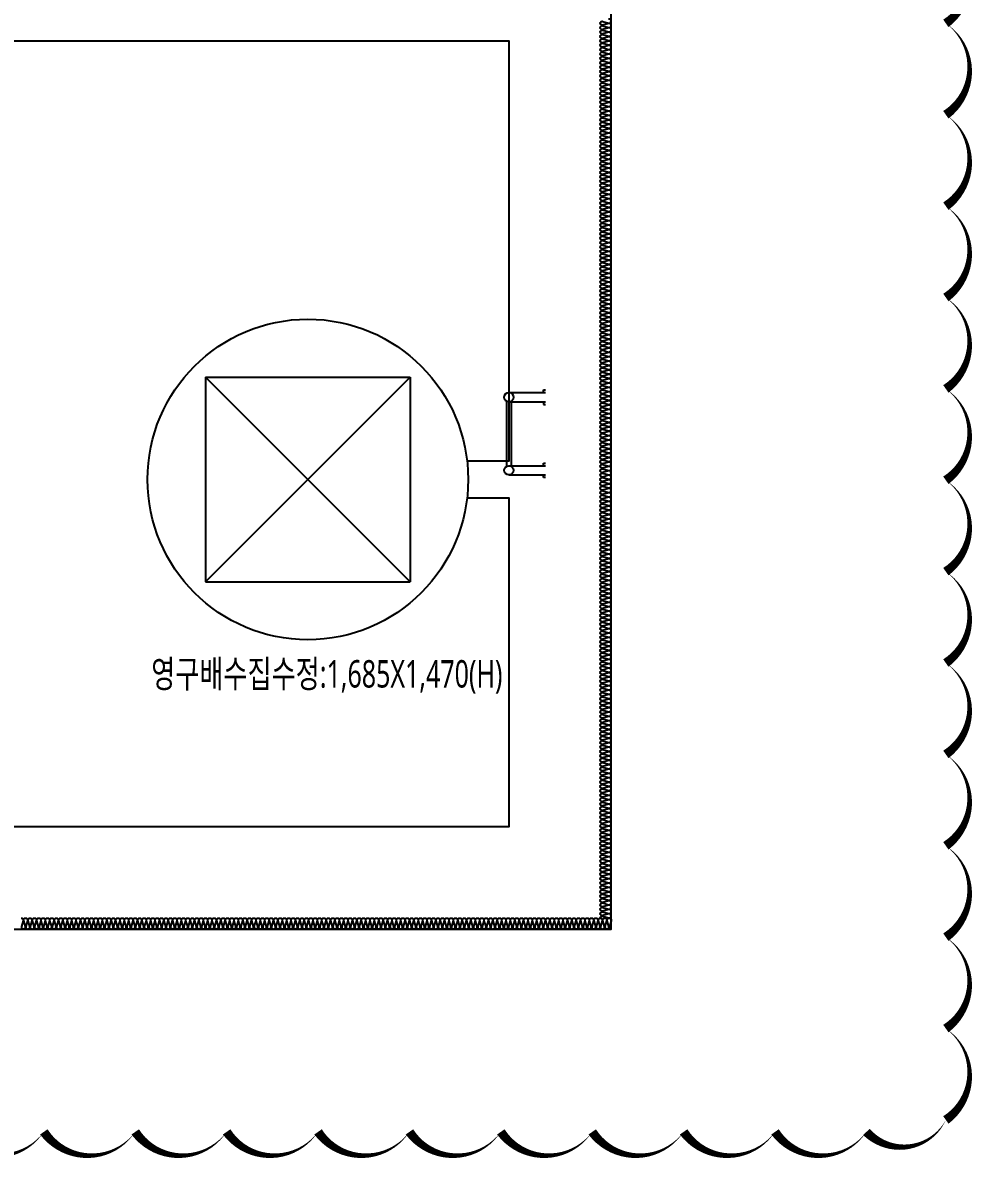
# Model space of a CAD drawing. Header units: millimetres. Extents: x 87841 to 185159, y 39599 to 152003.
# Drawn here: x 95594 to 100799, y 105880 to 112104 of the extents above; entities that cross this region are included whole.
import ezdxf
from ezdxf.enums import TextEntityAlignment as Align

# ---------------------------------------------------------------- set-up
doc = ezdxf.new("R2010")
doc.units = ezdxf.units.MM
doc.header["$LTSCALE"] = 300
for name, color, linetype in [('A-OPEN', 1, 'Continuous'), ('ISL', 251, 'Continuous'), ('슬래브라인', 7, 'Continuous'), ('철제사다리', 6, 'Continuous'), ('트랜치', 8, 'Continuous')]:
    doc.layers.add(name, color=color, linetype=linetype)
doc.layers.add('NOPLOT', color=191, linetype='Continuous', plot=False)
doc.layers.add('NOPLOT-TEXT', color=41, linetype='Continuous', plot=False)
doc.styles.add('맑은고딕', font='malgun.ttf')

# ---------------------------------------------------------------- blocks, each defined once
blk = doc.blocks.new('A$C61475c86')
at = {"layer": 'A-OPEN'}
for p, q in [((358.6, 612.7), (1478.6, 1732.6)), ((358.6, 1732.6), (1478.6, 612.7))]:
    blk.add_line(p, q, dxfattribs=at)
at = {"layer": '슬래브라인'}
for p, q in [((358.6, 1732.6), (358.6, 612.7)), ((358.6, 1732.6), (1478.6, 1732.6)), ((1478.6, 1732.6), (1478.6, 612.7)), ((358.6, 612.7), (1478.6, 612.7))]:
    blk.add_line(p, q, dxfattribs=at)
blk.add_circle((918.6, 1172.7), 877, dxfattribs=at)
at = {"layer": 'NOPLOT-TEXT', "style": '맑은고딕', "width": 0.7}
blk.add_text('영구배수집수정:1,685X1,470(H)', height=150, dxfattribs=at).set_placement((1022.4, 109), align=Align.MIDDLE_CENTER)

msp = doc.modelspace()

# ---------------------------------------------------------------- linework, layer by layer
at = {"layer": 'ISL', "elevation": 0}
msp.add_lwpolyline([(92053.6, 107145), (98813.6, 107145), (98813.6, 121565), (92053.6, 121565)], close=True, dxfattribs=at)
at = {"layer": 'ISL'}
msp.add_lwpolyline([(98753.6, 107205, -0.509267), (98768.1, 107215.6), (98799, 107206.4, 1.372593), (98799, 107227.6), (98768.1, 107218.4, -0.509267), (98753.6, 107229, -0.509267), (98768.1, 107239.6), (98799, 107230.4, 1.372593), (98799, 107251.6), (98768.1, 107242.4, -0.509267), (98753.6, 107253, -0.509267), (98768.1, 107263.6), (98799, 107254.4, 1.372593), (98799, 107275.6), (98768.1, 107266.4, -0.509267), (98753.6, 107277, -0.509267), (98768.1, 107287.6), (98799, 107278.4, 1.372593), (98799, 107299.6), (98768.1, 107290.4, -0.509267), (98753.6, 107301, -0.509267), (98768.1, 107311.6), (98799, 107302.4, 1.372593), (98799, 107323.6), (98768.1, 107314.4, -0.509267), (98753.6, 107325, -0.509267), (98768.1, 107335.6), (98799, 107326.4, 1.372593), (98799, 107347.6), (98768.1, 107338.4, -0.509267), (98753.6, 107349, -0.509267), (98768.1, 107359.6), (98799, 107350.4, 1.372593), (98799, 107371.6), (98768.1, 107362.4, -0.509267), (98753.6, 107373, -0.509267), (98768.1, 107383.6), (98799, 107374.4, 1.372593), (98799, 107395.6), (98768.1, 107386.4, -0.509267), (98753.6, 107397, -0.509267), (98768.1, 107407.6), (98799, 107398.4, 1.372593), (98799, 107419.6), (98768.1, 107410.4, -0.509267), (98753.6, 107421, -0.509267), (98768.1, 107431.6), (98799, 107422.4, 1.372593), (98799, 107443.6), (98768.1, 107434.4, -0.509267), (98753.6, 107445, -0.509267), (98768.1, 107455.6), (98799, 107446.4, 1.372593), (98799, 107467.6), (98768.1, 107458.4, -0.509267), (98753.6, 107469, -0.509267), (98768.1, 107479.6), (98799, 107470.4, 1.372593), (98799, 107491.6), (98768.1, 107482.4, -0.509267), (98753.6, 107493, -0.509267), (98768.1, 107503.6), (98799, 107494.4, 1.372593), (98799, 107515.6), (98768.1, 107506.4, -0.509267), (98753.6, 107517, -0.509267), (98768.1, 107527.6), (98799, 107518.4, 1.372593), (98799, 107539.6), (98768.1, 107530.4, -0.509267), (98753.6, 107541, -0.509267), (98768.1, 107551.6), (98799, 107542.4, 1.372593), (98799, 107563.6), (98768.1, 107554.4, -0.509267), (98753.6, 107565, -0.509267), (98768.1, 107575.6), (98799, 107566.4, 1.372593), (98799, 107587.6), (98768.1, 107578.4, -0.509267), (98753.6, 107589, -0.509267), (98768.1, 107599.6), (98799, 107590.4, 1.372593), (98799, 107611.6), (98768.1, 107602.4, -0.509267), (98753.6, 107613, -0.509267), (98768.1, 107623.6), (98799, 107614.4, 1.372593), (98799, 107635.6), (98768.1, 107626.4, -0.509267), (98753.6, 107637, -0.509267), (98768.1, 107647.6), (98799, 107638.4, 1.372593), (98799, 107659.6), (98768.1, 107650.4, -0.509267), (98753.6, 107661, -0.509267), (98768.1, 107671.6), (98799, 107662.4, 1.372593), (98799, 107683.6), (98768.1, 107674.4, -0.509267), (98753.6, 107685, -0.509267), (98768.1, 107695.6), (98799, 107686.4, 1.372593), (98799, 107707.6), (98768.1, 107698.4, -0.509267), (98753.6, 107709, -0.509267), (98768.1, 107719.6), (98799, 107710.4, 1.372593), (98799, 107731.6), (98768.1, 107722.4, -0.509267), (98753.6, 107733, -0.509267), (98768.1, 107743.6), (98799, 107734.4, 1.372593), (98799, 107755.6), (98768.1, 107746.4, -0.509267), (98753.6, 107757, -0.509267), (98768.1, 107767.6), (98799, 107758.4, 1.372593), (98799, 107779.6), (98768.1, 107770.4, -0.509267), (98753.6, 107781, -0.509267), (98768.1, 107791.6), (98799, 107782.4, 1.372593), (98799, 107803.6), (98768.1, 107794.4, -0.509267), (98753.6, 107805, -0.509267), (98768.1, 107815.6), (98799, 107806.4, 1.372593), (98799, 107827.6), (98768.1, 107818.4, -0.509267), (98753.6, 107829, -0.509267), (98768.1, 107839.6), (98799, 107830.4, 1.372593), (98799, 107851.6), (98768.1, 107842.4, -0.509267), (98753.6, 107853, -0.509267), (98768.1, 107863.6), (98799, 107854.4, 1.372593), (98799, 107875.6), (98768.1, 107866.4, -0.509267), (98753.6, 107877, -0.509267), (98768.1, 107887.6), (98799, 107878.4, 1.372593), (98799, 107899.6), (98768.1, 107890.4, -0.509267), (98753.6, 107901, -0.509267), (98768.1, 107911.6), (98799, 107902.4, 1.372593), (98799, 107923.6), (98768.1, 107914.4, -0.509267), (98753.6, 107925, -0.509267), (98768.1, 107935.6), (98799, 107926.4, 1.372593), (98799, 107947.6), (98768.1, 107938.4, -0.509267), (98753.6, 107949, -0.509267), (98768.1, 107959.6), (98799, 107950.4, 1.372593), (98799, 107971.6), (98768.1, 107962.4, -0.509267), (98753.6, 107973, -0.509267), (98768.1, 107983.6), (98799, 107974.4, 1.372593), (98799, 107995.6), (98768.1, 107986.4, -0.509267), (98753.6, 107997, -0.509267), (98768.1, 108007.6), (98799, 107998.4, 1.372593), (98799, 108019.6), (98768.1, 108010.4, -0.509267), (98753.6, 108021, -0.509267), (98768.1, 108031.6), (98799, 108022.4, 1.372593), (98799, 108043.6), (98768.1, 108034.4, -0.509267), (98753.6, 108045, -0.509267), (98768.1, 108055.6), (98799, 108046.4, 1.372593), (98799, 108067.6), (98768.1, 108058.4, -0.509267), (98753.6, 108069, -0.509267), (98768.1, 108079.6), (98799, 108070.4, 1.372593), (98799, 108091.6), (98768.1, 108082.4, -0.509267), (98753.6, 108093, -0.509267), (98768.1, 108103.6), (98799, 108094.4, 1.372593), (98799, 108115.6), (98768.1, 108106.4, -0.509267), (98753.6, 108117, -0.509267), (98768.1, 108127.6), (98799, 108118.4, 1.372593), (98799, 108139.6), (98768.1, 108130.4, -0.509267), (98753.6, 108141, -0.509267), (98768.1, 108151.6), (98799, 108142.4, 1.372593), (98799, 108163.6), (98768.1, 108154.4, -0.509267), (98753.6, 108165, -0.509267), (98768.1, 108175.6), (98799, 108166.4, 1.372593), (98799, 108187.6), (98768.1, 108178.4, -0.509267), (98753.6, 108189, -0.509267), (98768.1, 108199.6), (98799, 108190.4, 1.372593), (98799, 108211.6), (98768.1, 108202.4, -0.509267), (98753.6, 108213, -0.509267), (98768.1, 108223.6), (98799, 108214.4, 1.372593), (98799, 108235.6), (98768.1, 108226.4, -0.509267), (98753.6, 108237, -0.509267), (98768.1, 108247.6), (98799, 108238.4, 1.372593), (98799, 108259.6), (98768.1, 108250.4, -0.509267), (98753.6, 108261, -0.509267), (98768.1, 108271.6), (98799, 108262.4, 1.372593), (98799, 108283.6), (98768.1, 108274.4, -0.509267), (98753.6, 108285, -0.509267), (98768.1, 108295.6), (98799, 108286.4, 1.372593), (98799, 108307.6), (98768.1, 108298.4, -0.509267), (98753.6, 108309, -0.509267), (98768.1, 108319.6), (98799, 108310.4, 1.372593), (98799, 108331.6), (98768.1, 108322.4, -0.509267), (98753.6, 108333, -0.509267), (98768.1, 108343.6), (98799, 108334.4, 1.372593), (98799, 108355.6), (98768.1, 108346.4, -0.509267), (98753.6, 108357, -0.509267), (98768.1, 108367.6), (98799, 108358.4, 1.372593), (98799, 108379.6), (98768.1, 108370.4, -0.509267), (98753.6, 108381, -0.509267), (98768.1, 108391.6), (98799, 108382.4, 1.372593), (98799, 108403.6), (98768.1, 108394.4, -0.509267), (98753.6, 108405, -0.509267), (98768.1, 108415.6), (98799, 108406.4, 1.372593), (98799, 108427.6), (98768.1, 108418.4, -0.509267), (98753.6, 108429, -0.509267), (98768.1, 108439.6), (98799, 108430.4, 1.372593), (98799, 108451.6), (98768.1, 108442.4, -0.509267), (98753.6, 108453, -0.509267), (98768.1, 108463.6), (98799, 108454.4, 1.372593), (98799, 108475.6), (98768.1, 108466.4, -0.509267), (98753.6, 108477, -0.509267), (98768.1, 108487.6), (98799, 108478.4, 1.372593), (98799, 108499.6), (98768.1, 108490.4, -0.509267), (98753.6, 108501, -0.509267), (98768.1, 108511.6), (98799, 108502.4, 1.372593), (98799, 108523.6), (98768.1, 108514.4, -0.509267), (98753.6, 108525, -0.509267), (98768.1, 108535.6), (98799, 108526.4, 1.372593), (98799, 108547.6), (98768.1, 108538.4, -0.509267), (98753.6, 108549, -0.509267), (98768.1, 108559.6), (98799, 108550.4, 1.372593), (98799, 108571.6), (98768.1, 108562.4, -0.509267), (98753.6, 108573, -0.509267), (98768.1, 108583.6), (98799, 108574.4, 1.372593), (98799, 108595.6), (98768.1, 108586.4, -0.509267), (98753.6, 108597, -0.509267), (98768.1, 108607.6), (98799, 108598.4, 1.372593), (98799, 108619.6), (98768.1, 108610.4, -0.509267), (98753.6, 108621, -0.509267), (98768.1, 108631.6), (98799, 108622.4, 1.372593), (98799, 108643.6), (98768.1, 108634.4, -0.509267), (98753.6, 108645, -0.509267), (98768.1, 108655.6), (98799, 108646.4, 1.372593), (98799, 108667.6), (98768.1, 108658.4, -0.509267), (98753.6, 108669, -0.509267), (98768.1, 108679.6), (98799, 108670.4, 1.372593), (98799, 108691.6), (98768.1, 108682.4, -0.509267), (98753.6, 108693, -0.509267), (98768.1, 108703.6), (98799, 108694.4, 1.372593), (98799, 108715.6), (98768.1, 108706.4, -0.509267), (98753.6, 108717, -0.509267), (98768.1, 108727.6), (98799, 108718.4, 1.372593), (98799, 108739.6), (98768.1, 108730.4, -0.509267), (98753.6, 108741, -0.509267), (98768.1, 108751.6), (98799, 108742.4, 1.372593), (98799, 108763.6), (98768.1, 108754.4, -0.509267), (98753.6, 108765, -0.509267), (98768.1, 108775.6), (98799, 108766.4, 1.372593), (98799, 108787.6), (98768.1, 108778.4, -0.509267), (98753.6, 108789, -0.509267), (98768.1, 108799.6), (98799, 108790.4, 1.372593), (98799, 108811.6), (98768.1, 108802.4, -0.509267), (98753.6, 108813, -0.509267), (98768.1, 108823.6), (98799, 108814.4, 1.372593), (98799, 108835.6), (98768.1, 108826.4, -0.509267), (98753.6, 108837, -0.509267), (98768.1, 108847.6), (98799, 108838.4, 1.372593), (98799, 108859.6), (98768.1, 108850.4, -0.509267), (98753.6, 108861, -0.509267), (98768.1, 108871.6), (98799, 108862.4, 1.372593), (98799, 108883.6), (98768.1, 108874.4, -0.509267), (98753.6, 108885, -0.509267), (98768.1, 108895.6), (98799, 108886.4, 1.372593), (98799, 108907.6), (98768.1, 108898.4, -0.509267), (98753.6, 108909, -0.509267), (98768.1, 108919.6), (98799, 108910.4, 1.372593), (98799, 108931.6), (98768.1, 108922.4, -0.509267), (98753.6, 108933, -0.509267), (98768.1, 108943.6), (98799, 108934.4, 1.372593), (98799, 108955.6), (98768.1, 108946.4, -0.509267), (98753.6, 108957, -0.509267), (98768.1, 108967.6), (98799, 108958.4, 1.372593), (98799, 108979.6), (98768.1, 108970.4, -0.509267), (98753.6, 108981, -0.509267), (98768.1, 108991.6), (98799, 108982.4, 1.372593), (98799, 109003.6), (98768.1, 108994.4, -0.509267), (98753.6, 109005, -0.509267), (98768.1, 109015.6), (98799, 109006.4, 1.372593), (98799, 109027.6), (98768.1, 109018.4, -0.509267), (98753.6, 109029, -0.509267), (98768.1, 109039.6), (98799, 109030.4, 1.372593), (98799, 109051.6), (98768.1, 109042.4, -0.509267), (98753.6, 109053, -0.509267), (98768.1, 109063.6), (98799, 109054.4, 1.372593), (98799, 109075.6), (98768.1, 109066.4, -0.509267), (98753.6, 109077, -0.509267), (98768.1, 109087.6), (98799, 109078.4, 1.372593), (98799, 109099.6), (98768.1, 109090.4, -0.509267), (98753.6, 109101, -0.509267), (98768.1, 109111.6), (98799, 109102.4, 1.372593), (98799, 109123.6), (98768.1, 109114.4, -0.509267), (98753.6, 109125, -0.509267), (98768.1, 109135.6), (98799, 109126.4, 1.372593), (98799, 109147.6), (98768.1, 109138.4, -0.509267), (98753.6, 109149, -0.509267), (98768.1, 109159.6), (98799, 109150.4, 1.372593), (98799, 109171.6), (98768.1, 109162.4, -0.509267), (98753.6, 109173, -0.509267), (98768.1, 109183.6), (98799, 109174.4, 1.372593), (98799, 109195.6), (98768.1, 109186.4, -0.509267), (98753.6, 109197, -0.509267), (98768.1, 109207.6), (98799, 109198.4, 1.372593), (98799, 109219.6), (98768.1, 109210.4, -0.509267), (98753.6, 109221, -0.509267), (98768.1, 109231.6), (98799, 109222.4, 1.372593), (98799, 109243.6), (98768.1, 109234.4, -0.509267), (98753.6, 109245, -0.509267), (98768.1, 109255.6), (98799, 109246.4, 1.372593), (98799, 109267.6), (98768.1, 109258.4, -0.509267), (98753.6, 109269, -0.509267), (98768.1, 109279.6), (98799, 109270.4, 1.372593), (98799, 109291.6), (98768.1, 109282.4, -0.509267), (98753.6, 109293, -0.509267), (98768.1, 109303.6), (98799, 109294.4, 1.372593), (98799, 109315.6), (98768.1, 109306.4, -0.509267), (98753.6, 109317, -0.509267), (98768.1, 109327.6), (98799, 109318.4, 1.372593), (98799, 109339.6), (98768.1, 109330.4, -0.509267), (98753.6, 109341, -0.509267), (98768.1, 109351.6), (98799, 109342.4, 1.372593), (98799, 109363.6), (98768.1, 109354.4, -0.509267), (98753.6, 109365, -0.509267), (98768.1, 109375.6), (98799, 109366.4, 1.372593), (98799, 109387.6), (98768.1, 109378.4, -0.509267), (98753.6, 109389, -0.509267), (98768.1, 109399.6), (98799, 109390.4, 1.372593), (98799, 109411.6), (98768.1, 109402.4, -0.509267), (98753.6, 109413, -0.509267), (98768.1, 109423.6), (98799, 109414.4, 1.372593), (98799, 109435.6), (98768.1, 109426.4, -0.509267), (98753.6, 109437, -0.509267), (98768.1, 109447.6), (98799, 109438.4, 1.372593), (98799, 109459.6), (98768.1, 109450.4, -0.509267), (98753.6, 109461, -0.509267), (98768.1, 109471.6), (98799, 109462.4, 1.372593), (98799, 109483.6), (98768.1, 109474.4, -0.509267), (98753.6, 109485, -0.509267), (98768.1, 109495.6), (98799, 109486.4, 1.372593), (98799, 109507.6), (98768.1, 109498.4, -0.509267), (98753.6, 109509, -0.509267), (98768.1, 109519.6), (98799, 109510.4, 1.372593), (98799, 109531.6), (98768.1, 109522.4, -0.509267), (98753.6, 109533, -0.509267), (98768.1, 109543.6), (98799, 109534.4, 1.372593), (98799, 109555.6), (98768.1, 109546.4, -0.509267), (98753.6, 109557, -0.509267), (98768.1, 109567.6), (98799, 109558.4, 1.372593), (98799, 109579.6), (98768.1, 109570.4, -0.509267), (98753.6, 109581, -0.509267), (98768.1, 109591.6), (98799, 109582.4, 1.372593), (98799, 109603.6), (98768.1, 109594.4, -0.509267), (98753.6, 109605, -0.509267), (98768.1, 109615.6), (98799, 109606.4, 1.372593), (98799, 109627.6), (98768.1, 109618.4, -0.509267), (98753.6, 109629, -0.509267), (98768.1, 109639.6), (98799, 109630.4, 1.372593), (98799, 109651.6), (98768.1, 109642.4, -0.509267), (98753.6, 109653, -0.509267), (98768.1, 109663.6), (98799, 109654.4, 1.372593), (98799, 109675.6), (98768.1, 109666.4, -0.509267), (98753.6, 109677, -0.509267), (98768.1, 109687.6), (98799, 109678.4, 1.372593), (98799, 109699.6), (98768.1, 109690.4, -0.509267), (98753.6, 109701, -0.509267), (98768.1, 109711.6), (98799, 109702.4, 1.372593), (98799, 109723.6), (98768.1, 109714.4, -0.509267), (98753.6, 109725, -0.509267), (98768.1, 109735.6), (98799, 109726.4, 1.372593), (98799, 109747.6), (98768.1, 109738.4, -0.509267), (98753.6, 109749, -0.509267), (98768.1, 109759.6), (98799, 109750.4, 1.372593), (98799, 109771.6), (98768.1, 109762.4, -0.509267), (98753.6, 109773, -0.509267), (98768.1, 109783.6), (98799, 109774.4, 1.372593), (98799, 109795.6), (98768.1, 109786.4, -0.509267), (98753.6, 109797, -0.509267), (98768.1, 109807.6), (98799, 109798.4, 1.372593), (98799, 109819.6), (98768.1, 109810.4, -0.509267), (98753.6, 109821, -0.509267), (98768.1, 109831.6), (98799, 109822.4, 1.372593), (98799, 109843.6), (98768.1, 109834.4, -0.509267), (98753.6, 109845, -0.509267), (98768.1, 109855.6), (98799, 109846.4, 1.372593), (98799, 109867.6), (98768.1, 109858.4, -0.509267), (98753.6, 109869, -0.509267), (98768.1, 109879.6), (98799, 109870.4, 1.372593), (98799, 109891.6), (98768.1, 109882.4, -0.509267), (98753.6, 109893, -0.509267), (98768.1, 109903.6), (98799, 109894.4, 1.372593), (98799, 109915.6), (98768.1, 109906.4, -0.509267), (98753.6, 109917, -0.509267), (98768.1, 109927.6), (98799, 109918.4, 1.372593), (98799, 109939.6), (98768.1, 109930.4, -0.509267), (98753.6, 109941, -0.509267), (98768.1, 109951.6), (98799, 109942.4, 1.372593), (98799, 109963.6), (98768.1, 109954.4, -0.509267), (98753.6, 109965, -0.509267), (98768.1, 109975.6), (98799, 109966.4, 1.372593), (98799, 109987.6), (98768.1, 109978.4, -0.509267), (98753.6, 109989, -0.509267), (98768.1, 109999.6), (98799, 109990.4, 1.372593), (98799, 110011.6), (98768.1, 110002.4, -0.509267), (98753.6, 110013, -0.509267), (98768.1, 110023.6), (98799, 110014.4, 1.372593), (98799, 110035.6), (98768.1, 110026.4, -0.509267), (98753.6, 110037, -0.509267), (98768.1, 110047.6), (98799, 110038.4, 1.372593), (98799, 110059.6), (98768.1, 110050.4, -0.509267), (98753.6, 110061, -0.509267), (98768.1, 110071.6), (98799, 110062.4, 1.372593), (98799, 110083.6), (98768.1, 110074.4, -0.509267), (98753.6, 110085, -0.509267), (98768.1, 110095.6), (98799, 110086.4, 1.372593), (98799, 110107.6), (98768.1, 110098.4, -0.509267), (98753.6, 110109, -0.509267), (98768.1, 110119.6), (98799, 110110.4, 1.372593), (98799, 110131.6), (98768.1, 110122.4, -0.509267), (98753.6, 110133, -0.509267), (98768.1, 110143.6), (98799, 110134.4, 1.372593), (98799, 110155.6), (98768.1, 110146.4, -0.509267), (98753.6, 110157, -0.509267), (98768.1, 110167.6), (98799, 110158.4, 1.372593), (98799, 110179.6), (98768.1, 110170.4, -0.509267), (98753.6, 110181, -0.509267), (98768.1, 110191.6), (98799, 110182.4, 1.372593), (98799, 110203.6), (98768.1, 110194.4, -0.509267), (98753.6, 110205, -0.509267), (98768.1, 110215.6), (98799, 110206.4, 1.372593), (98799, 110227.6), (98768.1, 110218.4, -0.509267), (98753.6, 110229, -0.509267), (98768.1, 110239.6), (98799, 110230.4, 1.372593), (98799, 110251.6), (98768.1, 110242.4, -0.509267), (98753.6, 110253, -0.509267), (98768.1, 110263.6), (98799, 110254.4, 1.372593), (98799, 110275.6), (98768.1, 110266.4, -0.509267), (98753.6, 110277, -0.509267), (98768.1, 110287.6), (98799, 110278.4, 1.372593), (98799, 110299.6), (98768.1, 110290.4, -0.509267), (98753.6, 110301, -0.509267), (98768.1, 110311.6), (98799, 110302.4, 1.372593), (98799, 110323.6), (98768.1, 110314.4, -0.509267), (98753.6, 110325, -0.509267), (98768.1, 110335.6), (98799, 110326.4, 1.372593), (98799, 110347.6), (98768.1, 110338.4, -0.509267), (98753.6, 110349, -0.509267), (98768.1, 110359.6), (98799, 110350.4, 1.372593), (98799, 110371.6), (98768.1, 110362.4, -0.509267), (98753.6, 110373, -0.509267), (98768.1, 110383.6), (98799, 110374.4, 1.372593), (98799, 110395.6), (98768.1, 110386.4, -0.509267), (98753.6, 110397, -0.509267), (98768.1, 110407.6), (98799, 110398.4, 1.372593), (98799, 110419.6), (98768.1, 110410.4, -0.509267), (98753.6, 110421, -0.509267), (98768.1, 110431.6), (98799, 110422.4, 1.372593), (98799, 110443.6), (98768.1, 110434.4, -0.509267), (98753.6, 110445, -0.509267), (98768.1, 110455.6), (98799, 110446.4, 1.372593), (98799, 110467.6), (98768.1, 110458.4, -0.509267), (98753.6, 110469, -0.509267), (98768.1, 110479.6), (98799, 110470.4, 1.372593), (98799, 110491.6), (98768.1, 110482.4, -0.509267), (98753.6, 110493, -0.509267), (98768.1, 110503.6), (98799, 110494.4, 1.372593), (98799, 110515.6), (98768.1, 110506.4, -0.509267), (98753.6, 110517, -0.509267), (98768.1, 110527.6), (98799, 110518.4, 1.372593), (98799, 110539.6), (98768.1, 110530.4, -0.509267), (98753.6, 110541, -0.509267), (98768.1, 110551.6), (98799, 110542.4, 1.372593), (98799, 110563.6), (98768.1, 110554.4, -0.509267), (98753.6, 110565, -0.509267), (98768.1, 110575.6), (98799, 110566.4, 1.372593), (98799, 110587.6), (98768.1, 110578.4, -0.509267), (98753.6, 110589, -0.509267), (98768.1, 110599.6), (98799, 110590.4, 1.372593), (98799, 110611.6), (98768.1, 110602.4, -0.509267), (98753.6, 110613, -0.509267), (98768.1, 110623.6), (98799, 110614.4, 1.372593), (98799, 110635.6), (98768.1, 110626.4, -0.509267), (98753.6, 110637, -0.509267), (98768.1, 110647.6), (98799, 110638.4, 1.372593), (98799, 110659.6), (98768.1, 110650.4, -0.509267), (98753.6, 110661, -0.509267), (98768.1, 110671.6), (98799, 110662.4, 1.372593), (98799, 110683.6), (98768.1, 110674.4, -0.509267), (98753.6, 110685, -0.509267), (98768.1, 110695.6), (98799, 110686.4, 1.372593), (98799, 110707.6), (98768.1, 110698.4, -0.509267), (98753.6, 110709, -0.509267), (98768.1, 110719.6), (98799, 110710.4, 1.372593), (98799, 110731.6), (98768.1, 110722.4, -0.509267), (98753.6, 110733, -0.509267), (98768.1, 110743.6), (98799, 110734.4, 1.372593), (98799, 110755.6), (98768.1, 110746.4, -0.509267), (98753.6, 110757, -0.509267), (98768.1, 110767.6), (98799, 110758.4, 1.372593), (98799, 110779.6), (98768.1, 110770.4, -0.509267), (98753.6, 110781, -0.509267), (98768.1, 110791.6), (98799, 110782.4, 1.372593), (98799, 110803.6), (98768.1, 110794.4, -0.509267), (98753.6, 110805, -0.509267), (98768.1, 110815.6), (98799, 110806.4, 1.372593), (98799, 110827.6), (98768.1, 110818.4, -0.509267), (98753.6, 110829, -0.509267), (98768.1, 110839.6), (98799, 110830.4, 1.372593), (98799, 110851.6), (98768.1, 110842.4, -0.509267), (98753.6, 110853, -0.509267), (98768.1, 110863.6), (98799, 110854.4, 1.372593), (98799, 110875.6), (98768.1, 110866.4, -0.509267), (98753.6, 110877, -0.509267), (98768.1, 110887.6), (98799, 110878.4, 1.372593), (98799, 110899.6), (98768.1, 110890.4, -0.509267), (98753.6, 110901, -0.509267), (98768.1, 110911.6), (98799, 110902.4, 1.372593), (98799, 110923.6), (98768.1, 110914.4, -0.509267), (98753.6, 110925, -0.509267), (98768.1, 110935.6), (98799, 110926.4, 1.372593), (98799, 110947.6), (98768.1, 110938.4, -0.509267), (98753.6, 110949, -0.509267), (98768.1, 110959.6), (98799, 110950.4, 1.372593), (98799, 110971.6), (98768.1, 110962.4, -0.509267), (98753.6, 110973, -0.509267), (98768.1, 110983.6), (98799, 110974.4, 1.372593), (98799, 110995.6), (98768.1, 110986.4, -0.509267), (98753.6, 110997, -0.509267), (98768.1, 111007.6), (98799, 110998.4, 1.372593), (98799, 111019.6), (98768.1, 111010.4, -0.509267), (98753.6, 111021, -0.509267), (98768.1, 111031.6), (98799, 111022.4, 1.372593), (98799, 111043.6), (98768.1, 111034.4, -0.509267), (98753.6, 111045, -0.509267), (98768.1, 111055.6), (98799, 111046.4, 1.372593), (98799, 111067.6), (98768.1, 111058.4, -0.509267), (98753.6, 111069, -0.509267), (98768.1, 111079.6), (98799, 111070.4, 1.372593), (98799, 111091.6), (98768.1, 111082.4, -0.509267), (98753.6, 111093, -0.509267), (98768.1, 111103.6), (98799, 111094.4, 1.372593), (98799, 111115.6), (98768.1, 111106.4, -0.509267), (98753.6, 111117, -0.509267), (98768.1, 111127.6), (98799, 111118.4, 1.372593), (98799, 111139.6), (98768.1, 111130.4, -0.509267), (98753.6, 111141, -0.509267), (98768.1, 111151.6), (98799, 111142.4, 1.372593), (98799, 111163.6), (98768.1, 111154.4, -0.509267), (98753.6, 111165, -0.509267), (98768.1, 111175.6), (98799, 111166.4, 1.372593), (98799, 111187.6), (98768.1, 111178.4, -0.509267), (98753.6, 111189, -0.509267), (98768.1, 111199.6), (98799, 111190.4, 1.372593), (98799, 111211.6), (98768.1, 111202.4, -0.509267), (98753.6, 111213, -0.509267), (98768.1, 111223.6), (98799, 111214.4, 1.372593), (98799, 111235.6), (98768.1, 111226.4, -0.509267), (98753.6, 111237, -0.509267), (98768.1, 111247.6), (98799, 111238.4, 1.372593), (98799, 111259.6), (98768.1, 111250.4, -0.509267), (98753.6, 111261, -0.509267), (98768.1, 111271.6), (98799, 111262.4, 1.372593), (98799, 111283.6), (98768.1, 111274.4, -0.509267), (98753.6, 111285, -0.509267), (98768.1, 111295.6), (98799, 111286.4, 1.372593), (98799, 111307.6), (98768.1, 111298.4, -0.509267), (98753.6, 111309, -0.509267), (98768.1, 111319.6), (98799, 111310.4, 1.372593), (98799, 111331.6), (98768.1, 111322.4, -0.509267), (98753.6, 111333, -0.509267), (98768.1, 111343.6), (98799, 111334.4, 1.372593), (98799, 111355.6), (98768.1, 111346.4, -0.509267), (98753.6, 111357, -0.509267), (98768.1, 111367.6), (98799, 111358.4, 1.372593), (98799, 111379.6), (98768.1, 111370.4, -0.509267), (98753.6, 111381, -0.509267), (98768.1, 111391.6), (98799, 111382.4, 1.372593), (98799, 111403.6), (98768.1, 111394.4, -0.509267), (98753.6, 111405, -0.509267), (98768.1, 111415.6), (98799, 111406.4, 1.372593), (98799, 111427.6), (98768.1, 111418.4, -0.509267), (98753.6, 111429, -0.509267), (98768.1, 111439.6), (98799, 111430.4, 1.372593), (98799, 111451.6), (98768.1, 111442.4, -0.509267), (98753.6, 111453, -0.509267), (98768.1, 111463.6), (98799, 111454.4, 1.372593), (98799, 111475.6), (98768.1, 111466.4, -0.509267), (98753.6, 111477, -0.509267), (98768.1, 111487.6), (98799, 111478.4, 1.372593), (98799, 111499.6), (98768.1, 111490.4, -0.509267), (98753.6, 111501, -0.509267), (98768.1, 111511.6), (98799, 111502.4, 1.372593), (98799, 111523.6), (98768.1, 111514.4, -0.509267), (98753.6, 111525, -0.509267), (98768.1, 111535.6), (98799, 111526.4, 1.372593), (98799, 111547.6), (98768.1, 111538.4, -0.509267), (98753.6, 111549, -0.509267), (98768.1, 111559.6), (98799, 111550.4, 1.372593), (98799, 111571.6), (98768.1, 111562.4, -0.509267), (98753.6, 111573, -0.509267), (98768.1, 111583.6), (98799, 111574.4, 1.372593), (98799, 111595.6), (98768.1, 111586.4, -0.509267), (98753.6, 111597, -0.509267), (98768.1, 111607.6), (98799, 111598.4, 1.372593), (98799, 111619.6), (98768.1, 111610.4, -0.509267), (98753.6, 111621, -0.509267), (98768.1, 111631.6), (98799, 111622.4, 1.372593), (98799, 111643.6), (98768.1, 111634.4, -0.509267), (98753.6, 111645, -0.509267), (98768.1, 111655.6), (98799, 111646.4, 1.372593), (98799, 111667.6), (98768.1, 111658.4, -0.509267), (98753.6, 111669, -0.509267), (98768.1, 111679.6), (98799, 111670.4, 1.372593), (98799, 111691.6), (98768.1, 111682.4, -0.509267), (98753.6, 111693, -0.509267), (98768.1, 111703.6), (98799, 111694.4, 1.372593), (98799, 111715.6), (98768.1, 111706.4, -0.509267), (98753.6, 111717, -0.509267), (98768.1, 111727.6), (98799, 111718.4, 1.372593), (98799, 111739.6), (98768.1, 111730.4, -0.509267), (98753.6, 111741, -0.509267), (98768.1, 111751.6), (98799, 111742.4, 1.372593), (98799, 111763.6), (98768.1, 111754.4, -0.509267), (98753.6, 111765, -0.509267), (98768.1, 111775.6), (98799, 111766.4, 1.372593), (98799, 111787.6), (98768.1, 111778.4, -0.509267), (98753.6, 111789, -0.509267), (98768.1, 111799.6), (98799, 111790.4, 1.372593), (98799, 111811.6), (98768.1, 111802.4, -0.509267), (98753.6, 111813, -0.509267), (98768.1, 111823.6), (98799, 111814.4, 1.372593), (98799, 111835.6), (98768.1, 111826.4, -0.509267), (98753.6, 111837, -0.509267), (98768.1, 111847.6), (98799, 111838.4, 1.372593), (98799, 111859.6), (98768.1, 111850.4, -0.509267), (98753.6, 111861, -0.509267), (98768.1, 111871.6), (98799, 111862.4, 1.372593), (98799, 111883.6), (98768.1, 111874.4, -0.509267), (98753.6, 111885, -0.509267), (98768.1, 111895.6), (98799, 111886.4, 1.372593), (98799, 111907.6), (98768.1, 111898.4, -0.509267), (98753.6, 111909, -0.509267), (98768.1, 111919.6), (98799, 111910.4, 1.372593), (98799, 111931.6), (98768.1, 111922.4, -0.509267), (98753.6, 111933, -0.509267), (98768.1, 111943.6), (98799, 111934.4, 1.372593), (98799, 111955.6), (98768.1, 111946.4, -0.509267), (98753.6, 111957, -0.509267), (98768.1, 111967.6), (98799, 111958.4, 1.372593), (98799, 111979.6), (98768.1, 111970.4, -0.509267), (98753.6, 111981, -0.509267), (98768.1, 111991.6), (98799, 111982.4, 1.372593), (98799, 112003.6), (98768.1, 111994.4, -0.509267), (98753.6, 112005, -0.509267), (98768.1, 112015.6), (98799, 112006.4, 1.372593), (98799, 112027.6), (98768.1, 112018.4, -0.509267), (98753.6, 112029, -0.509267), (98768.1, 112039.6), (98799, 112030.4, 1.372593), (98799, 112051.6), (98768.1, 112042.4, -0.509267), (98753.6, 112053, -0.509267), (98768.1, 112063.6), (98799, 112054.4, 1.372593), (98799, 112075.6), (98768.1, 112066.4, -0.509267), (98753.6, 112077, -0.509267), (98768.1, 112087.6), (98799, 112078.4, 1.372593), (98799, 112099.6), (98768.1, 112090.4, -0.509267), (98753.6, 112101, -0.509267), (98768.1, 112111.6), (98799, 112102.4, 1.372593), (98799, 112123.6)], format="xyb", dxfattribs=at)
at = {"layer": 'ISL', "elevation": 0}
msp.add_lwpolyline([(95585.6, 107205, -0.509267), (95596.2, 107190.5), (95587, 107159.6, 1.372593), (95608.2, 107159.6), (95599, 107190.5, -0.509267), (95609.6, 107205, -0.509267), (95620.2, 107190.5), (95611, 107159.6, 1.372593), (95632.2, 107159.6), (95623, 107190.5, -0.509267), (95633.6, 107205, -0.509267), (95644.2, 107190.5), (95635, 107159.6, 1.372593), (95656.2, 107159.6), (95647, 107190.5, -0.509267), (95657.6, 107205, -0.509267), (95668.2, 107190.5), (95659, 107159.6, 1.372593), (95680.2, 107159.6), (95671, 107190.5, -0.509267), (95681.6, 107205, -0.509267), (95692.2, 107190.5), (95683, 107159.6, 1.372593), (95704.2, 107159.6), (95695, 107190.5, -0.509267), (95705.6, 107205, -0.509267), (95716.2, 107190.5), (95707, 107159.6, 1.372593), (95728.2, 107159.6), (95719, 107190.5, -0.509267), (95729.6, 107205, -0.509267), (95740.2, 107190.5), (95731, 107159.6, 1.372593), (95752.2, 107159.6), (95743, 107190.5, -0.509267), (95753.6, 107205, -0.509267), (95764.2, 107190.5), (95755, 107159.6, 1.372593), (95776.2, 107159.6), (95767, 107190.5, -0.509267), (95777.6, 107205, -0.509267), (95788.2, 107190.5), (95779, 107159.6, 1.372593), (95800.2, 107159.6), (95791, 107190.5, -0.509267), (95801.6, 107205, -0.509267), (95812.2, 107190.5), (95803, 107159.6, 1.372593), (95824.2, 107159.6), (95815, 107190.5, -0.509267), (95825.6, 107205, -0.509267), (95836.2, 107190.5), (95827, 107159.6, 1.372593), (95848.2, 107159.6), (95839, 107190.5, -0.509267), (95849.6, 107205, -0.509267), (95860.2, 107190.5), (95851, 107159.6, 1.372593), (95872.2, 107159.6), (95863, 107190.5, -0.509267), (95873.6, 107205, -0.509267), (95884.2, 107190.5), (95875, 107159.6, 1.372593), (95896.2, 107159.6), (95887, 107190.5, -0.509267), (95897.6, 107205, -0.509267), (95908.2, 107190.5), (95899, 107159.6, 1.372593), (95920.2, 107159.6), (95911, 107190.5, -0.509267), (95921.6, 107205, -0.509267), (95932.2, 107190.5), (95923, 107159.6, 1.372593), (95944.2, 107159.6), (95935, 107190.5, -0.509267), (95945.6, 107205, -0.509267), (95956.2, 107190.5), (95947, 107159.6, 1.372593), (95968.2, 107159.6), (95959, 107190.5, -0.509267), (95969.6, 107205, -0.509267), (95980.2, 107190.5), (95971, 107159.6, 1.372593), (95992.2, 107159.6), (95983, 107190.5, -0.509267), (95993.6, 107205, -0.509267), (96004.2, 107190.5), (95995, 107159.6, 1.372593), (96016.2, 107159.6), (96007, 107190.5, -0.509267), (96017.6, 107205, -0.509267), (96028.2, 107190.5), (96019, 107159.6, 1.372593), (96040.2, 107159.6), (96031, 107190.5, -0.509267), (96041.6, 107205, -0.509267), (96052.2, 107190.5), (96043, 107159.6, 1.372593), (96064.2, 107159.6), (96055, 107190.5, -0.509267), (96065.6, 107205, -0.509267), (96076.2, 107190.5), (96067, 107159.6, 1.372593), (96088.2, 107159.6), (96079, 107190.5, -0.509267), (96089.6, 107205, -0.509267), (96100.2, 107190.5), (96091, 107159.6, 1.372593), (96112.2, 107159.6), (96103, 107190.5, -0.509267), (96113.6, 107205, -0.509267), (96124.2, 107190.5), (96115, 107159.6, 1.372593), (96136.2, 107159.6), (96127, 107190.5, -0.509267), (96137.6, 107205, -0.509267), (96148.2, 107190.5), (96139, 107159.6, 1.372593), (96160.2, 107159.6), (96151, 107190.5, -0.509267), (96161.6, 107205, -0.509267), (96172.2, 107190.5), (96163, 107159.6, 1.372593), (96184.2, 107159.6), (96175, 107190.5, -0.509267), (96185.6, 107205, -0.509267), (96196.2, 107190.5), (96187, 107159.6, 1.372593), (96208.2, 107159.6), (96199, 107190.5, -0.509267), (96209.6, 107205, -0.509267), (96220.2, 107190.5), (96211, 107159.6, 1.372593), (96232.2, 107159.6), (96223, 107190.5, -0.509267), (96233.6, 107205, -0.509267), (96244.2, 107190.5), (96235, 107159.6, 1.372593), (96256.2, 107159.6), (96247, 107190.5, -0.509267), (96257.6, 107205, -0.509267), (96268.2, 107190.5), (96259, 107159.6, 1.372593), (96280.2, 107159.6), (96271, 107190.5, -0.509267), (96281.6, 107205, -0.509267), (96292.2, 107190.5), (96283, 107159.6, 1.372593), (96304.2, 107159.6), (96295, 107190.5, -0.509267), (96305.6, 107205, -0.509267), (96316.2, 107190.5), (96307, 107159.6, 1.372593), (96328.2, 107159.6), (96319, 107190.5, -0.509267), (96329.6, 107205, -0.509267), (96340.2, 107190.5), (96331, 107159.6, 1.372593), (96352.2, 107159.6), (96343, 107190.5, -0.509267), (96353.6, 107205, -0.509267), (96364.2, 107190.5), (96355, 107159.6, 1.372593), (96376.2, 107159.6), (96367, 107190.5, -0.509267), (96377.6, 107205, -0.509267), (96388.2, 107190.5), (96379, 107159.6, 1.372593), (96400.2, 107159.6), (96391, 107190.5, -0.509267), (96401.6, 107205, -0.509267), (96412.2, 107190.5), (96403, 107159.6, 1.372593), (96424.2, 107159.6), (96415, 107190.5, -0.509267), (96425.6, 107205, -0.509267), (96436.2, 107190.5), (96427, 107159.6, 1.372593), (96448.2, 107159.6), (96439, 107190.5, -0.509267), (96449.6, 107205, -0.509267), (96460.2, 107190.5), (96451, 107159.6, 1.372593), (96472.2, 107159.6), (96463, 107190.5, -0.509267), (96473.6, 107205, -0.509267), (96484.2, 107190.5), (96475, 107159.6, 1.372593), (96496.2, 107159.6), (96487, 107190.5, -0.509267), (96497.6, 107205, -0.509267), (96508.2, 107190.5), (96499, 107159.6, 1.372593), (96520.2, 107159.6), (96511, 107190.5, -0.509267), (96521.6, 107205, -0.509267), (96532.2, 107190.5), (96523, 107159.6, 1.372593), (96544.2, 107159.6), (96535, 107190.5, -0.509267), (96545.6, 107205, -0.509267), (96556.2, 107190.5), (96547, 107159.6, 1.372593), (96568.2, 107159.6), (96559, 107190.5, -0.509267), (96569.6, 107205, -0.509267), (96580.2, 107190.5), (96571, 107159.6, 1.372593), (96592.2, 107159.6), (96583, 107190.5, -0.509267), (96593.6, 107205, -0.509267), (96604.2, 107190.5), (96595, 107159.6, 1.372593), (96616.2, 107159.6), (96607, 107190.5, -0.509267), (96617.6, 107205, -0.509267), (96628.2, 107190.5), (96619, 107159.6, 1.372593), (96640.2, 107159.6), (96631, 107190.5, -0.509267), (96641.6, 107205, -0.509267), (96652.2, 107190.5), (96643, 107159.6, 1.372593), (96664.2, 107159.6), (96655, 107190.5, -0.509267), (96665.6, 107205, -0.509267), (96676.2, 107190.5), (96667, 107159.6, 1.372593), (96688.2, 107159.6), (96679, 107190.5, -0.509267), (96689.6, 107205, -0.509267), (96700.2, 107190.5), (96691, 107159.6, 1.372593), (96712.2, 107159.6), (96703, 107190.5, -0.509267), (96713.6, 107205, -0.509267), (96724.2, 107190.5), (96715, 107159.6, 1.372593), (96736.2, 107159.6), (96727, 107190.5, -0.509267), (96737.6, 107205, -0.509267), (96748.2, 107190.5), (96739, 107159.6, 1.372593), (96760.2, 107159.6), (96751, 107190.5, -0.509267), (96761.6, 107205, -0.509267), (96772.2, 107190.5), (96763, 107159.6, 1.372593), (96784.2, 107159.6), (96775, 107190.5, -0.509267), (96785.6, 107205, -0.509267), (96796.2, 107190.5), (96787, 107159.6, 1.372593), (96808.2, 107159.6), (96799, 107190.5, -0.509267), (96809.6, 107205, -0.509267), (96820.2, 107190.5), (96811, 107159.6, 1.372593), (96832.2, 107159.6), (96823, 107190.5, -0.509267), (96833.6, 107205, -0.509267), (96844.2, 107190.5), (96835, 107159.6, 1.372593), (96856.2, 107159.6), (96847, 107190.5, -0.509267), (96857.6, 107205, -0.509267), (96868.2, 107190.5), (96859, 107159.6, 1.372593), (96880.2, 107159.6), (96871, 107190.5, -0.509267), (96881.6, 107205, -0.509267), (96892.2, 107190.5), (96883, 107159.6, 1.372593), (96904.2, 107159.6), (96895, 107190.5, -0.509267), (96905.6, 107205, -0.509267), (96916.2, 107190.5), (96907, 107159.6, 1.372593), (96928.2, 107159.6), (96919, 107190.5, -0.509267), (96929.6, 107205, -0.509267), (96940.2, 107190.5), (96931, 107159.6, 1.372593), (96952.2, 107159.6), (96943, 107190.5, -0.509267), (96953.6, 107205, -0.509267), (96964.2, 107190.5), (96955, 107159.6, 1.372593), (96976.2, 107159.6), (96967, 107190.5, -0.509267), (96977.6, 107205, -0.509267), (96988.2, 107190.5), (96979, 107159.6, 1.372593), (97000.2, 107159.6), (96991, 107190.5, -0.509267), (97001.6, 107205, -0.509267), (97012.2, 107190.5), (97003, 107159.6, 1.372593), (97024.2, 107159.6), (97015, 107190.5, -0.509267), (97025.6, 107205, -0.509267), (97036.2, 107190.5), (97027, 107159.6, 1.372593), (97048.2, 107159.6), (97039, 107190.5, -0.509267), (97049.6, 107205, -0.509267), (97060.2, 107190.5), (97051, 107159.6, 1.372593), (97072.2, 107159.6), (97063, 107190.5, -0.509267), (97073.6, 107205, -0.509267), (97084.2, 107190.5), (97075, 107159.6, 1.372593), (97096.2, 107159.6), (97087, 107190.5, -0.509267), (97097.6, 107205, -0.509267), (97108.2, 107190.5), (97099, 107159.6, 1.372593), (97120.2, 107159.6), (97111, 107190.5, -0.509267), (97121.6, 107205, -0.509267), (97132.2, 107190.5), (97123, 107159.6, 1.372593), (97144.2, 107159.6), (97135, 107190.5, -0.509267), (97145.6, 107205, -0.509267), (97156.2, 107190.5), (97147, 107159.6, 1.372593), (97168.2, 107159.6), (97159, 107190.5, -0.509267), (97169.6, 107205, -0.509267), (97180.2, 107190.5), (97171, 107159.6, 1.372593), (97192.2, 107159.6), (97183, 107190.5, -0.509267), (97193.6, 107205, -0.509267), (97204.2, 107190.5), (97195, 107159.6, 1.372593), (97216.2, 107159.6), (97207, 107190.5, -0.509267), (97217.6, 107205, -0.509267), (97228.2, 107190.5), (97219, 107159.6, 1.372593), (97240.2, 107159.6), (97231, 107190.5, -0.509267), (97241.6, 107205, -0.509267), (97252.2, 107190.5), (97243, 107159.6, 1.372593), (97264.2, 107159.6), (97255, 107190.5, -0.509267), (97265.6, 107205, -0.509267), (97276.2, 107190.5), (97267, 107159.6, 1.372593), (97288.2, 107159.6), (97279, 107190.5, -0.509267), (97289.6, 107205, -0.509267), (97300.2, 107190.5), (97291, 107159.6, 1.372593), (97312.2, 107159.6), (97303, 107190.5, -0.509267), (97313.6, 107205, -0.509267), (97324.2, 107190.5), (97315, 107159.6, 1.372593), (97336.2, 107159.6), (97327, 107190.5, -0.509267), (97337.6, 107205, -0.509267), (97348.2, 107190.5), (97339, 107159.6, 1.372593), (97360.2, 107159.6), (97351, 107190.5, -0.509267), (97361.6, 107205, -0.509267), (97372.2, 107190.5), (97363, 107159.6, 1.372593), (97384.2, 107159.6), (97375, 107190.5, -0.509267), (97385.6, 107205, -0.509267), (97396.2, 107190.5), (97387, 107159.6, 1.372593), (97408.2, 107159.6), (97399, 107190.5, -0.509267), (97409.6, 107205, -0.509267), (97420.2, 107190.5), (97411, 107159.6, 1.372593), (97432.2, 107159.6), (97423, 107190.5, -0.509267), (97433.6, 107205, -0.509267), (97444.2, 107190.5), (97435, 107159.6, 1.372593), (97456.2, 107159.6), (97447, 107190.5, -0.509267), (97457.6, 107205, -0.509267), (97468.2, 107190.5), (97459, 107159.6, 1.372593), (97480.2, 107159.6), (97471, 107190.5, -0.509267), (97481.6, 107205, -0.509267), (97492.2, 107190.5), (97483, 107159.6, 1.372593), (97504.2, 107159.6), (97495, 107190.5, -0.509267), (97505.6, 107205, -0.509267), (97516.2, 107190.5), (97507, 107159.6, 1.372593), (97528.2, 107159.6), (97519, 107190.5, -0.509267), (97529.6, 107205, -0.509267), (97540.2, 107190.5), (97531, 107159.6, 1.372593), (97552.2, 107159.6), (97543, 107190.5, -0.509267), (97553.6, 107205, -0.509267), (97564.2, 107190.5), (97555, 107159.6, 1.372593), (97576.2, 107159.6), (97567, 107190.5, -0.509267), (97577.6, 107205, -0.509267), (97588.2, 107190.5), (97579, 107159.6, 1.372593), (97600.2, 107159.6), (97591, 107190.5, -0.509267), (97601.6, 107205, -0.509267), (97612.2, 107190.5), (97603, 107159.6, 1.372593), (97624.2, 107159.6), (97615, 107190.5, -0.509267), (97625.6, 107205, -0.509267), (97636.2, 107190.5), (97627, 107159.6, 1.372593), (97648.2, 107159.6), (97639, 107190.5, -0.509267), (97649.6, 107205, -0.509267), (97660.2, 107190.5), (97651, 107159.6, 1.372593), (97672.2, 107159.6), (97663, 107190.5, -0.509267), (97673.6, 107205, -0.509267), (97684.2, 107190.5), (97675, 107159.6, 1.372593), (97696.2, 107159.6), (97687, 107190.5, -0.509267), (97697.6, 107205, -0.509267), (97708.2, 107190.5), (97699, 107159.6, 1.372593), (97720.2, 107159.6), (97711, 107190.5, -0.509267), (97721.6, 107205, -0.509267), (97732.2, 107190.5), (97723, 107159.6, 1.372593), (97744.2, 107159.6), (97735, 107190.5, -0.509267), (97745.6, 107205, -0.509267), (97756.2, 107190.5), (97747, 107159.6, 1.372593), (97768.2, 107159.6), (97759, 107190.5, -0.509267), (97769.6, 107205, -0.509267), (97780.2, 107190.5), (97771, 107159.6, 1.372593), (97792.2, 107159.6), (97783, 107190.5, -0.509267), (97793.6, 107205, -0.509267), (97804.2, 107190.5), (97795, 107159.6, 1.372593), (97816.2, 107159.6), (97807, 107190.5, -0.509267), (97817.6, 107205, -0.509267), (97828.2, 107190.5), (97819, 107159.6, 1.372593), (97840.2, 107159.6), (97831, 107190.5, -0.509267), (97841.6, 107205, -0.509267), (97852.2, 107190.5), (97843, 107159.6, 1.372593), (97864.2, 107159.6), (97855, 107190.5, -0.509267), (97865.6, 107205, -0.509267), (97876.2, 107190.5), (97867, 107159.6, 1.372593), (97888.2, 107159.6), (97879, 107190.5, -0.509267), (97889.6, 107205, -0.509267), (97900.2, 107190.5), (97891, 107159.6, 1.372593), (97912.2, 107159.6), (97903, 107190.5, -0.509267), (97913.6, 107205, -0.509267), (97924.2, 107190.5), (97915, 107159.6, 1.372593), (97936.2, 107159.6), (97927, 107190.5, -0.509267), (97937.6, 107205, -0.509267), (97948.2, 107190.5), (97939, 107159.6, 1.372593), (97960.2, 107159.6), (97951, 107190.5, -0.509267), (97961.6, 107205, -0.509267), (97972.2, 107190.5), (97963, 107159.6, 1.372593), (97984.2, 107159.6), (97975, 107190.5, -0.509267), (97985.6, 107205, -0.509267), (97996.2, 107190.5), (97987, 107159.6, 1.372593), (98008.2, 107159.6), (97999, 107190.5, -0.509267), (98009.6, 107205, -0.509267), (98020.2, 107190.5), (98011, 107159.6, 1.372593), (98032.2, 107159.6), (98023, 107190.5, -0.509267), (98033.6, 107205, -0.509267), (98044.2, 107190.5), (98035, 107159.6, 1.372593), (98056.2, 107159.6), (98047, 107190.5, -0.509267), (98057.6, 107205, -0.509267), (98068.2, 107190.5), (98059, 107159.6, 1.372593), (98080.2, 107159.6), (98071, 107190.5, -0.509267), (98081.6, 107205, -0.509267), (98092.2, 107190.5), (98083, 107159.6, 1.372593), (98104.2, 107159.6), (98095, 107190.5, -0.509267), (98105.6, 107205, -0.509267), (98116.2, 107190.5), (98107, 107159.6, 1.372593), (98128.2, 107159.6), (98119, 107190.5, -0.509267), (98129.6, 107205, -0.509267), (98140.2, 107190.5), (98131, 107159.6, 1.372593), (98152.2, 107159.6), (98143, 107190.5, -0.509267), (98153.6, 107205, -0.509267), (98164.2, 107190.5), (98155, 107159.6, 1.372593), (98176.2, 107159.6), (98167, 107190.5, -0.509267), (98177.6, 107205, -0.509267), (98188.2, 107190.5), (98179, 107159.6, 1.372593), (98200.2, 107159.6), (98191, 107190.5, -0.509267), (98201.6, 107205, -0.509267), (98212.2, 107190.5), (98203, 107159.6, 1.372593), (98224.2, 107159.6), (98215, 107190.5, -0.509267), (98225.6, 107205, -0.509267), (98236.2, 107190.5), (98227, 107159.6, 1.372593), (98248.2, 107159.6), (98239, 107190.5, -0.509267), (98249.6, 107205, -0.509267), (98260.2, 107190.5), (98251, 107159.6, 1.372593), (98272.2, 107159.6), (98263, 107190.5, -0.509267), (98273.6, 107205, -0.509267), (98284.2, 107190.5), (98275, 107159.6, 1.372593), (98296.2, 107159.6), (98287, 107190.5, -0.509267), (98297.6, 107205, -0.509267), (98308.2, 107190.5), (98299, 107159.6, 1.372593), (98320.2, 107159.6), (98311, 107190.5, -0.509267), (98321.6, 107205, -0.509267), (98332.2, 107190.5), (98323, 107159.6, 1.372593), (98344.2, 107159.6), (98335, 107190.5, -0.509267), (98345.6, 107205, -0.509267), (98356.2, 107190.5), (98347, 107159.6, 1.372593), (98368.2, 107159.6), (98359, 107190.5, -0.509267), (98369.6, 107205, -0.509267), (98380.2, 107190.5), (98371, 107159.6, 1.372593), (98392.2, 107159.6), (98383, 107190.5, -0.509267), (98393.6, 107205, -0.509267), (98404.2, 107190.5), (98395, 107159.6, 1.372593), (98416.2, 107159.6), (98407, 107190.5, -0.509267), (98417.6, 107205, -0.509267), (98428.2, 107190.5), (98419, 107159.6, 1.372593), (98440.2, 107159.6), (98431, 107190.5, -0.509267), (98441.6, 107205, -0.509267), (98452.2, 107190.5), (98443, 107159.6, 1.372593), (98464.2, 107159.6), (98455, 107190.5, -0.509267), (98465.6, 107205, -0.509267), (98476.2, 107190.5), (98467, 107159.6, 1.372593), (98488.2, 107159.6), (98479, 107190.5, -0.509267), (98489.6, 107205, -0.509267), (98500.2, 107190.5), (98491, 107159.6, 1.372593), (98512.2, 107159.6), (98503, 107190.5, -0.509267), (98513.6, 107205, -0.509267), (98524.2, 107190.5), (98515, 107159.6, 1.372593), (98536.2, 107159.6), (98527, 107190.5, -0.509267), (98537.6, 107205, -0.509267), (98548.2, 107190.5), (98539, 107159.6, 1.372593), (98560.2, 107159.6), (98551, 107190.5, -0.509267), (98561.6, 107205, -0.509267), (98572.2, 107190.5), (98563, 107159.6, 1.372593), (98584.2, 107159.6), (98575, 107190.5, -0.509267), (98585.6, 107205, -0.509267), (98596.2, 107190.5), (98587, 107159.6, 1.372593), (98608.2, 107159.6), (98599, 107190.5, -0.509267), (98609.6, 107205, -0.509267), (98620.2, 107190.5), (98611, 107159.6, 1.372593), (98632.2, 107159.6), (98623, 107190.5, -0.509267), (98633.6, 107205, -0.509267), (98644.2, 107190.5), (98635, 107159.6, 1.372593), (98656.2, 107159.6), (98647, 107190.5, -0.509267), (98657.6, 107205, -0.509267), (98668.2, 107190.5), (98659, 107159.6, 1.372593), (98680.2, 107159.6), (98671, 107190.5, -0.509267), (98681.6, 107205, -0.509267), (98692.2, 107190.5), (98683, 107159.6, 1.372593), (98704.2, 107159.6), (98695, 107190.5, -0.509267), (98705.6, 107205, -0.509267), (98716.2, 107190.5), (98707, 107159.6, 1.372593), (98728.2, 107159.6), (98719, 107190.5, -0.509267), (98729.6, 107205, -0.509267), (98740.2, 107190.5), (98731, 107159.6, 1.372593), (98752.2, 107159.6), (98743, 107190.5, -0.509267), (98753.6, 107205, -0.509267), (98764.2, 107190.5), (98755, 107159.6, 1.372593), (98776.2, 107159.6), (98767, 107190.5, -0.509267), (98777.6, 107205, -0.509267), (98788.2, 107190.5), (98779, 107159.6, 1.372593), (98800.2, 107159.6), (98791, 107190.5, -0.509267), (98801.6, 107205, -0.509267), (98812.2, 107190.5), (98803, 107159.6, 0.508361), (98813.6, 107145, 0.508361)], format="xyb", dxfattribs=at)
at = {"layer": 'NOPLOT'}
msp.add_lwpolyline([(100643.9, 112600.5, 0, 50, -0.520567), (100643.9, 112100.5, 0, 50, -0.520567), (100643.9, 111600.5, 0, 50, -0.520567), (100643.9, 111100.5, 0, 50, -0.520567), (100643.9, 110600.5, 0, 50, -0.520567), (100643.9, 110100.5, 0, 50, -0.520567), (100643.9, 109600.5, 0, 50, -0.520567), (100643.9, 109100.5, 0, 50, -0.520567), (100643.9, 108600.5, 0, 50, -0.520567), (100643.9, 108100.5, 0, 50, -0.520567), (100643.9, 107600.5, 0, 50, -0.520567), (100643.9, 107100.5, 0, 50, -0.520567), (100643.9, 106600.5, 0, 50, -0.520567), (100643.9, 106100.5, 0, 50, -0.520567), (100209.3, 106035.2, 0, 50, -0.520567), (99709.3, 106035.2, 0, 50, -0.520567), (99209.3, 106035.2, 0, 50, -0.520567), (98709.3, 106035.2, 0, 50, -0.520567), (98209.3, 106035.2, 0, 50, -0.520567), (97709.3, 106035.2, 0, 50, -0.520567), (97209.3, 106035.2, 0, 50, -0.520567), (96709.3, 106035.2, 0, 50, -0.520567), (96209.3, 106035.2, 0, 50, -0.520567), (95709.3, 106035.2, 0, 50, -0.520567), (95209.3, 106035.2, 0, 50, -0.520567)], format="xyseb", dxfattribs=at)
at = {"layer": '철제사다리', "color": 4, "ltscale": 0.5}
for p, q in [((98253.6, 110080.4), (98453.6, 110080.4)), ((98443.6, 110080.4), (98443.6, 110095)), ((98443.6, 110095), (98453.6, 110095)), ((98240.9, 110033), (98240.9, 109677)), ((98253.6, 110029.6), (98453.6, 110029.6)), ((98266.3, 110033), (98266.3, 109677)), ((98443.6, 110029.6), (98443.6, 110015)), ((98443.6, 110015), (98453.6, 110015)), ((98253.6, 109680.4), (98453.6, 109680.4)), ((98442.8, 109680.4), (98442.8, 109695)), ((98442.8, 109695), (98453.6, 109695)), ((98253.6, 109629.6), (98453.6, 109629.6)), ((98442.8, 109615), (98442.8, 109629.6)), ((98453.6, 109615), (98442.8, 109615))]:
    msp.add_line(p, q, dxfattribs=at)
for centre in [(98253.6, 110055), (98253.6, 109655)]:
    msp.add_circle(centre, 25.4, dxfattribs=at)
at = {"layer": '트랜치', "elevation": 0}
msp.add_lwpolyline([(98024.9, 109505), (98253.6, 109505), (98253.6, 107705), (93153.6, 107705), (93153.6, 108205), (92653.6, 108205), (92653.6, 111505), (93153.6, 111505), (93153.6, 112005), (98253.6, 112005), (98253.6, 109705), (98024.9, 109705)], dxfattribs=at)

# ---------------------------------------------------------------- block references
at = {"layer": 'ISL'}
msp.add_blockref('A$C61475c86', (96235, 108432.4), dxfattribs=at)

doc.saveas('drawing.dxf')
